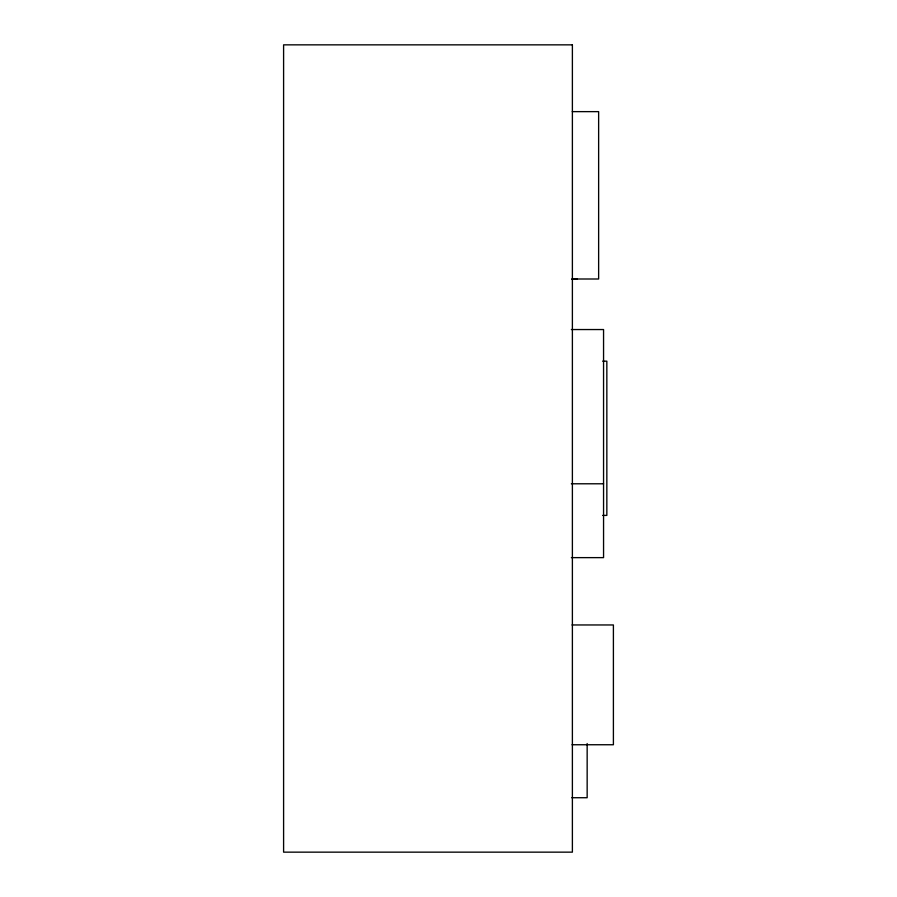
<?xml version="1.0" encoding="UTF-8"?>
<svg xmlns="http://www.w3.org/2000/svg" width="897" height="897" viewBox="0 0 897 897"><rect width="100%" height="100%" fill="white"/><g stroke="black" fill="none" stroke-linecap="round" stroke-linejoin="round"><path stroke-width="1.35" d="M572.264 111.632L598.635 111.632L598.635 279.001L572.264 279.001M571.714 279.113L577.309 279.113M571.367 329.547L603.558 329.547L603.558 557.631L571.367 557.631M602.672 361.166L606.843 361.166L606.843 515.405L602.672 515.405M571.367 483.786L603.558 483.786M572.017 624.962L613.402 624.962L613.402 744.745L572.017 744.745M571.815 797.725L587.154 797.725L587.154 743.535M572.387 44.85L283.598 44.85L283.598 852.15L572.387 852.15L572.387 44.85"/></g></svg>
